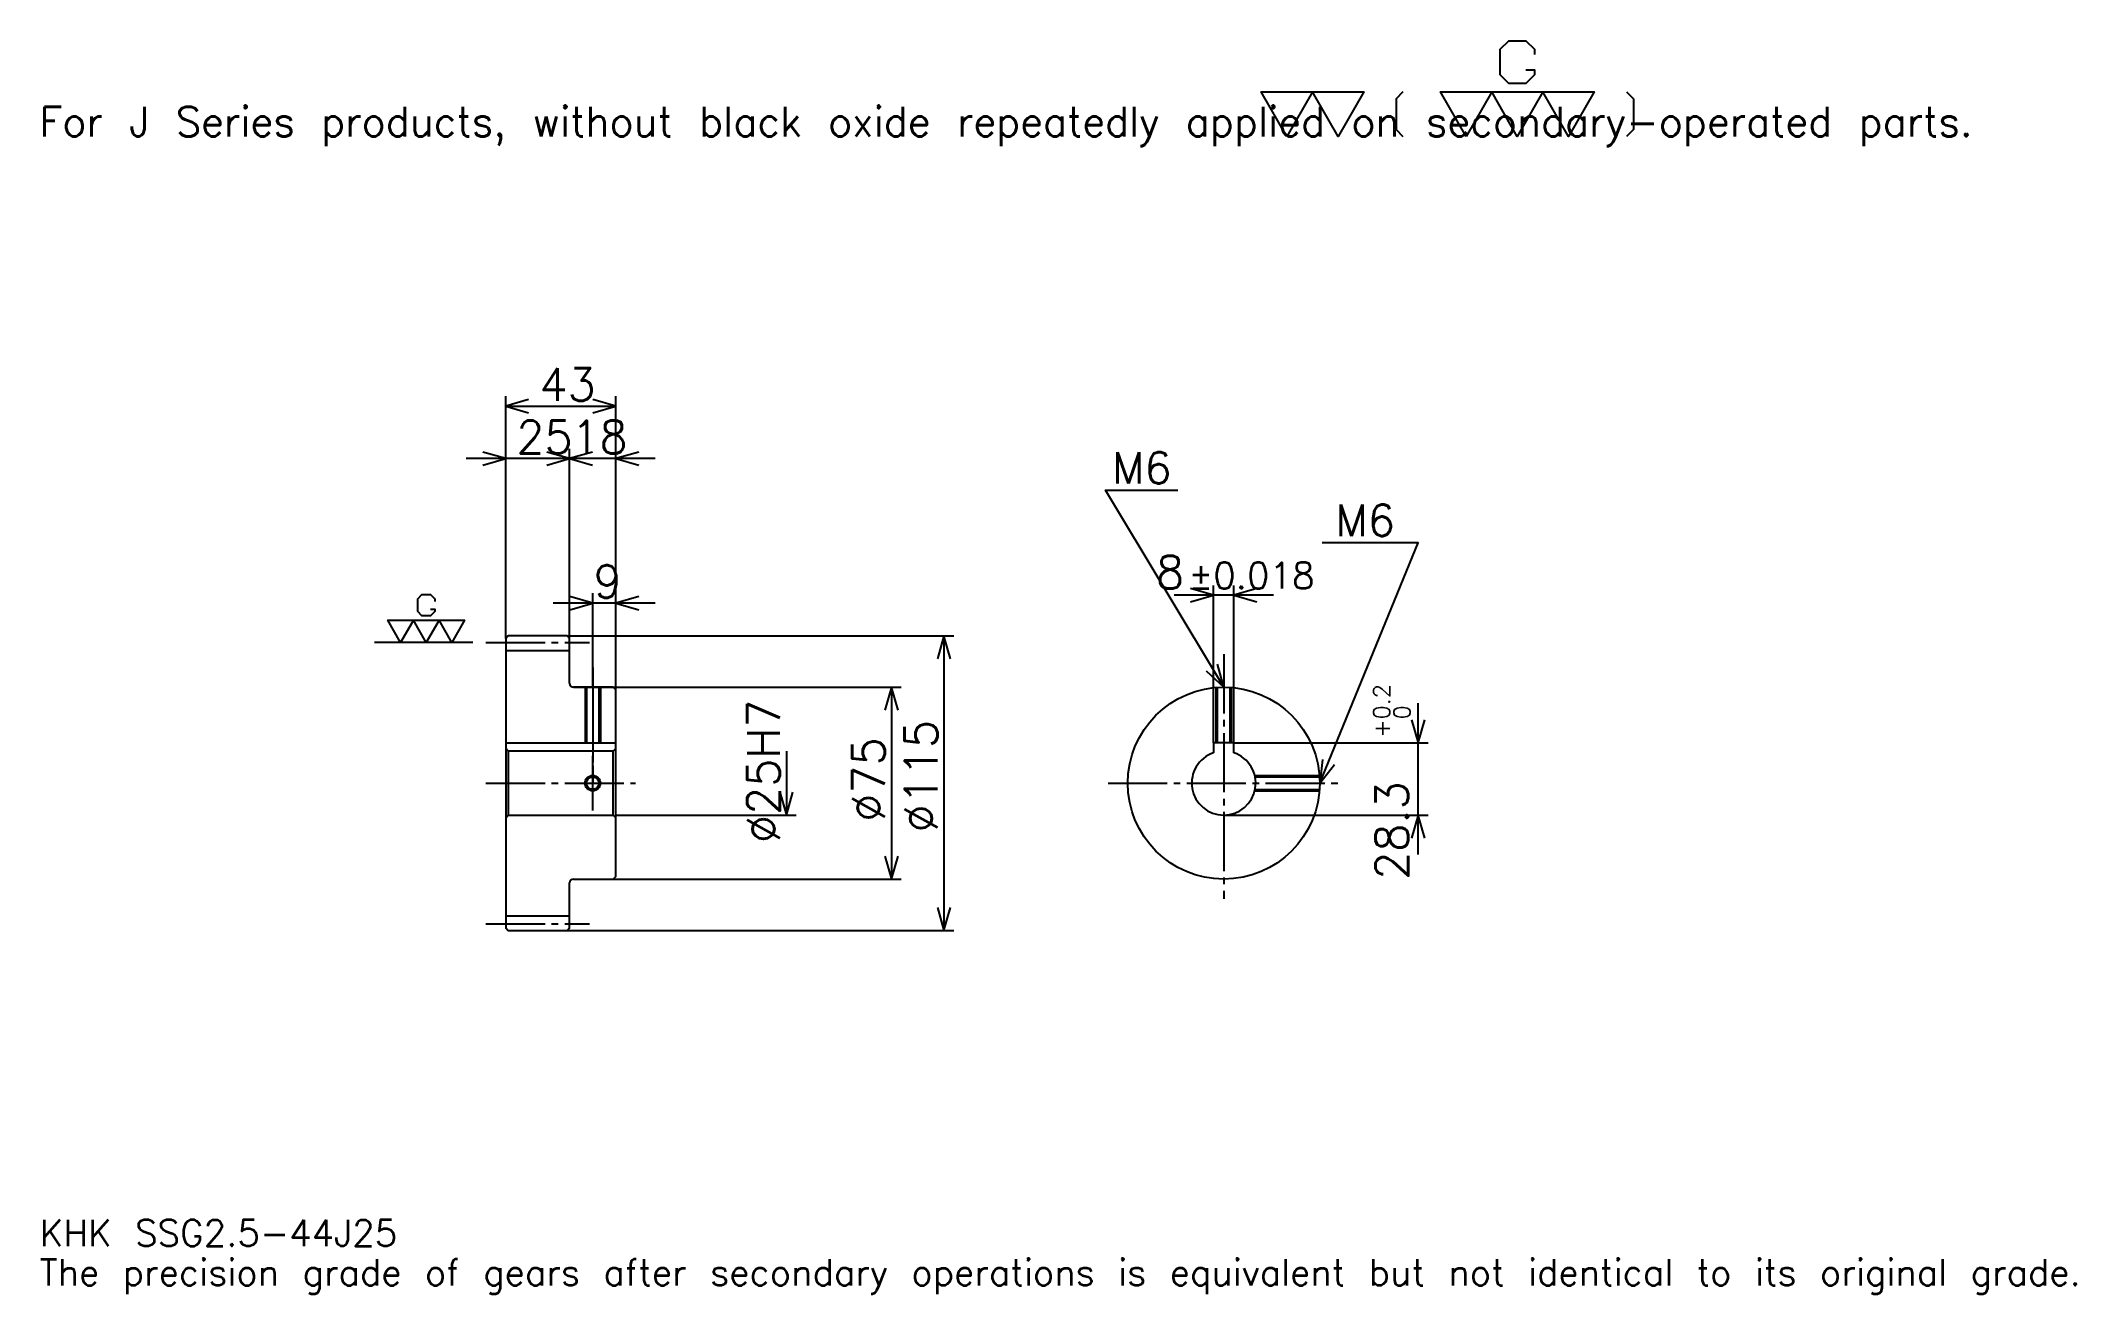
# Model space of a CAD drawing. Extents: x 26 to 822, y 9 to 499.
import ezdxf

# ---------------------------------------------------------------- set-up
doc = ezdxf.new("R2010")
doc.units = 0
doc.linetypes.add('DASHDOT', pattern=[30.782608, 23.086957, -2.565217, 2.565217, -2.565217])
doc.layers.get('0').update_dxf_attribs({"linetype": 'CONTINUOUS'})
doc.layers.add('DASHDOT', color=6, linetype='DASHDOT')
doc.styles.add('KANJI', font='TXT', dxfattribs={"bigfont": 'BIGFONT'})

msp = doc.modelspace()

# ---------------------------------------------------------------- linework, layer by layer
at = {"color": 5}
for p, q in [((207.782593, 266.565216), (207.782593, 360.195648)), ((250.782593, 266.565216), (250.782593, 360.195648)), ((207.782593, 356.347839), (250.782593, 356.347839)), ((248.173889, 335.82608), (192.391296, 335.82608)), ((266.173889, 335.82608), (217.391296, 335.82608)), ((232.782593, 266.565216), (232.782593, 339.67392)), ((266.173889, 279.391296), (226.391296, 279.391296)), ((241.782593, 266.565216), (241.782593, 283.239136)), ((507.760834, 282.478271), (468.978241, 282.478271)), ((484.369537, 224.865219), (484.369537, 286.32608)), ((492.369537, 224.865219), (492.369537, 286.32608)), ((207.782593, 265.565216), (207.782593, 266.565216)), ((231.782593, 266.565216), (250.782593, 266.565216)), ((232.782593, 265.565216), (232.782593, 266.565216)), ((241.782593, 246.565216), (241.782593, 266.565216)), ((241.782593, 246.565216), (241.782593, 266.565216)), ((250.782593, 266.565216), (382.891296, 266.565216)), ((250.782593, 245.565216), (250.782593, 266.565216)), ((379.043457, 266.565216), (379.043457, 151.565216)), ((234.282593, 246.565216), (250.782593, 246.565216)), ((250.782593, 246.565216), (362.369568, 246.565216)), ((358.521729, 246.565216), (358.521729, 171.565216)), ((564.347778, 181.17392), (564.347778, 240.256516)), ((492.369537, 224.865219), (568.195679, 224.865219)), ((317.478241, 221.565216), (317.478241, 196.565216)), ((250.782593, 196.565216), (321.32608, 196.565216)), ((488.369537, 196.565216), (568.195679, 196.565216)), ((234.282593, 171.565216), (250.782593, 171.565216)), ((250.782593, 171.565216), (362.369568, 171.565216)), ((231.782593, 151.565216), (250.782593, 151.565216)), ((250.782593, 151.565216), (382.891296, 151.565216))]:
    msp.add_line(p, q, dxfattribs=at)
at = {"color": 7}
msp.add_line((194.956512, 264.065216), (156.478241, 264.065216), dxfattribs=at)
at = {"color": 4}
for p, q in [((207.782593, 260.940216), (232.782593, 260.940216)), ((207.782593, 224.865219), (250.782593, 224.865219)), ((208.782593, 221.565216), (208.782593, 196.565216)), ((249.782593, 221.565216), (250.782593, 222.565216)), ((249.782593, 196.565216), (250.782593, 195.565216)), ((207.782593, 157.190216), (232.782593, 157.190216))]:
    msp.add_line(p, q, dxfattribs=at)
at = {"color": 7}
for points in [[(606.417358, 487.750427), (609.752136, 487.750427), (609.752136, 485.749573), (606.417358, 482.414795), (599.747803, 482.414795), (596.413025, 485.749573), (596.413025, 495.753906), (599.747803, 499.088715), (606.417358, 499.088715), (609.752136, 495.753906), (609.752136, 493.753052)], [(513.043457, 461.739136), (503.039124, 479.080017), (543.056519, 479.080017), (533.052124, 461.739136), (523.047791, 479.080017), (513.043457, 461.739136)], [(558.396484, 479.080017), (555.728699, 476.41217), (555.728699, 464.406952), (558.396484, 461.739136)], [(583.073914, 461.739136), (573.069519, 479.080017), (633.095642, 479.080017), (623.091309, 461.739136), (613.086914, 479.080017), (603.082581, 461.739136), (593.078247, 479.080017), (583.073914, 461.739136)], [(645.767822, 479.080017), (648.435669, 476.41217), (648.435669, 464.406952), (645.767822, 461.739136)], [(178.410858, 277.070862), (180.078247, 277.070862), (180.078247, 276.070435), (178.410858, 274.403046), (175.076065, 274.403046), (173.408676, 276.070435), (173.408676, 281.072601), (175.076065, 282.73999), (178.410858, 282.73999), (180.078247, 281.072601), (180.078247, 280.072174)], [(166.739105, 264.065216), (161.736938, 272.735657), (191.749985, 272.735657), (186.747803, 264.065216), (181.745636, 272.735657), (176.743469, 264.065216), (171.741287, 272.735657), (166.739105, 264.065216)]]:
    msp.add_lwpolyline(points, dxfattribs=at)
at = {"color": 5}
for points in [[(216.760849, 358.913025), (207.782593, 356.347839), (216.760849, 353.782593)], [(241.804337, 353.782593), (250.782593, 356.347839), (241.804337, 358.913025)], [(198.804337, 333.260864), (207.782593, 335.82608), (198.804337, 338.391296)], [(223.804337, 333.260864), (232.782593, 335.82608), (223.804337, 338.391296)], [(241.760849, 338.391296), (232.782593, 335.82608), (241.760849, 333.260864)], [(259.760864, 338.391296), (250.782593, 335.82608), (259.760864, 333.260864)], [(488.369537, 246.565216), (442.195618, 323.521729), (470.413025, 323.521729)], [(525.869507, 209.065216), (564.347778, 303), (526.89563, 303)], [(232.804337, 276.82608), (241.782593, 279.391296), (232.804337, 281.956512)], [(259.760864, 281.956512), (250.782593, 279.391296), (259.760864, 276.82608)], [(475.391266, 279.913055), (484.369537, 282.478271), (475.391266, 285.043488)], [(501.347809, 285.043488), (492.369537, 282.478271), (501.347809, 279.913055)], [(381.608673, 257.586945), (379.043457, 266.565216), (376.478241, 257.586945)], [(481.550598, 252.944214), (488.369537, 246.565216), (485.949921, 255.583801)], [(361.086945, 237.58696), (358.521729, 246.565216), (355.956512, 237.58696)], [(561.782593, 233.843475), (564.347778, 224.865219), (566.913025, 233.843475)], [(526.899048, 218.345825), (525.869507, 209.065216), (531.646606, 216.401093)], [(314.913025, 205.543472), (317.478241, 196.565216), (320.043457, 205.543472)], [(566.913025, 187.58696), (564.347778, 196.565216), (561.782593, 187.58696)], [(355.956512, 180.543472), (358.521729, 171.565216), (361.086945, 180.543472)], [(376.478241, 160.543472), (379.043457, 151.565216), (381.608673, 160.543472)]]:
    msp.add_lwpolyline(points, dxfattribs=at)
at = {"color": 4}
for points in [[(232.782593, 248.065216), (232.782593, 265.565216), (231.782593, 266.565216), (208.782593, 266.565216), (207.782593, 265.565216), (207.782593, 195.565216)], [(234.282593, 171.565216), (249.782593, 171.565216), (250.782593, 172.565216), (250.782593, 245.565216), (249.782593, 246.565216), (234.282593, 246.565216)], [(238.782593, 246.565216), (238.782593, 224.865219)], [(239.322601, 246.565216), (239.322601, 224.865219)], [(244.242584, 246.565216), (244.242584, 224.865219)], [(244.782593, 246.565216), (244.782593, 224.865219)], [(485.369537, 224.865219), (485.369537, 246.445023)], [(485.909546, 224.865219), (485.909546, 246.484436)], [(490.829529, 224.865219), (490.829529, 246.484436)], [(491.369537, 224.865219), (491.369537, 246.445023)], [(492.369537, 220.907928), (492.369537, 224.865219), (484.369537, 224.865219), (484.369537, 220.907928)], [(207.782593, 195.565216), (208.782593, 196.565216), (249.782593, 196.565216), (249.782593, 221.565216), (208.782593, 221.565216), (207.782593, 222.565216)], [(500.504211, 212.065216), (525.749329, 212.065216)], [(500.625092, 211.525223), (525.788757, 211.525223)], [(500.504211, 206.065216), (525.749329, 206.065216)], [(500.625092, 206.605209), (525.788757, 206.605209)], [(207.782593, 195.565216), (207.782593, 152.565216), (208.782593, 151.565216), (231.782593, 151.565216), (232.782593, 152.565216), (232.782593, 170.065216)]]:
    msp.add_lwpolyline(points, dxfattribs=at)
for centre, radius in [((488.369537, 209.065216), 37.5), ((241.782593, 209.065216), 2.46)]:
    msp.add_circle(centre, radius, dxfattribs=at)
at = {"color": 7}
msp.add_circle((241.782593, 209.065216), 3, dxfattribs=at)
at = {"color": 4}
for centre, radius, start, end in [((234.282593, 248.065216), 1.5, 180, 270), ((488.369537, 209.065216), 12.5, 108.662925185, 71.337074815), ((234.282593, 170.065216), 1.5, 90, 180)]:
    msp.add_arc(centre, radius, start, end, dxfattribs=at)
at = {"layer": 'DASHDOT', "color": 7}
for p, q in [((200.086945, 264.065216), (240.478241, 264.065216)), ((488.369537, 259.391296), (488.369537, 163.869568)), ((241.782593, 246.565216), (241.782593, 209.065216)), ((200.086945, 209.065216), (258.478241, 209.065216)), ((443.173889, 209.065216), (533.565186, 209.065216)), ((200.086945, 154.065216), (240.478241, 154.065216))]:
    msp.add_line(p, q, dxfattribs=at)
for points in [[(241.782593, 254.260864), (241.782593, 217.169556)], [(241.782593, 198.369568), (241.782593, 219.760864)], [(231.086945, 209.065216), (252.478241, 209.065216)]]:
    msp.add_lwpolyline(points, dxfattribs=at)

# ---------------------------------------------------------------- texts
at = {"color": 7, "style": 'KANJI'}
for s, height, p in [('For J Series products, without black oxide repeatedly applied on secondary-operated parts.', 11.543478, (25.652174, 461.739136)), ('43', 12.826087, (220.945633, 358.399994)), ('25', 12.826087, (211.945633, 337.878265)), ('18', 12.826087, (233.445633, 337.878265)), ('M6', 12.313044, (444.760864, 326.086945)), ('M6', 12.313044, (532.026062, 305.565216)), ('8', 12.826087, (461.893951, 285.043488)), ('%%p0.018', 10.26087, (474.59021, 285.043488)), ('9', 12.826087, (242.114105, 281.443481)), ('KHK SSG2.5-44J25', 10.26087, (25.652174, 28.217392)), ('The precision grade of gears after secondary operations is equivalent but not identical to its original grade.', 10.26087, (25.652174, 12.826087))]:
    msp.add_text(s, height=height, dxfattribs=at).set_placement(p)
for s, height, p in [('0.2', 6.413043, (553.317383, 234.012436)), ('%%c25H7', 12.826087, (314.913025, 185.657608)), ('0', 6.413043, (561.269531, 234.012436)), ('%%c115', 12.826087, (376.478241, 189.82608)), ('+', 6.413043, (553.317383, 226.829834)), ('%%c75', 12.826087, (355.956512, 193.994568)), ('28.3', 12.826087, (560.5, 171.313446))]:
    msp.add_text(s, height=height, rotation=90, dxfattribs=at).set_placement(p)

doc.saveas('drawing.dxf')
